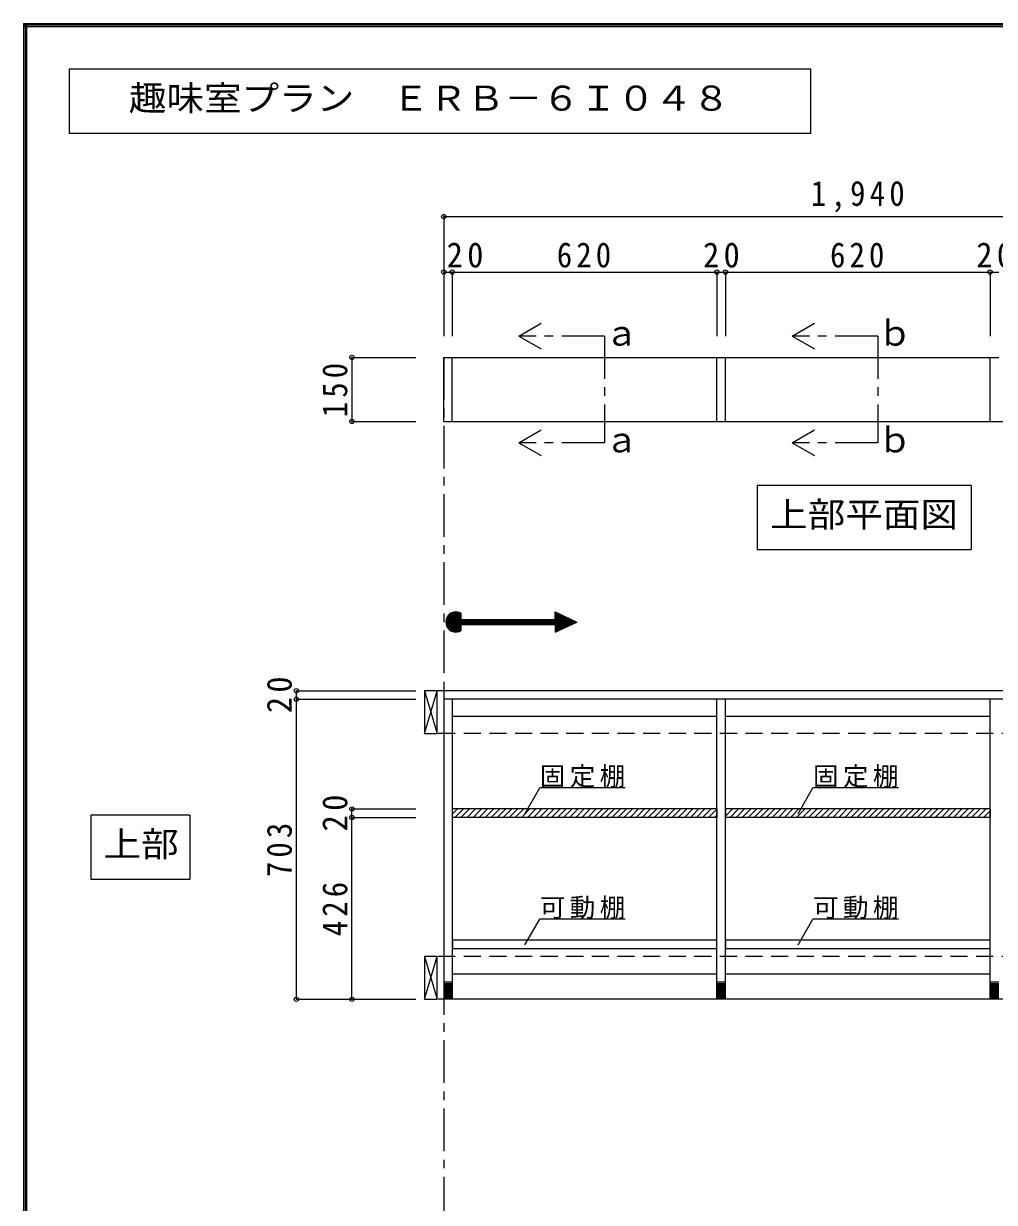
# Model space of a CAD drawing. Units: millimetres at full size, sheet at 1:20; some dimension numbers follow another scale. Extents: x -3922 to 3878, y -2932 to 2722.
# Drawn here: x -3922 to -1648, y -40 to 2722 of the extents above; entities that cross this region are included whole.
import ezdxf
from ezdxf.enums import TextEntityAlignment as Align

# ---------------------------------------------------------------- set-up
doc = ezdxf.new("R2010")
doc.units = ezdxf.units.MM
doc.header["$LTSCALE"] = 20
doc.header["$PDMODE"] = 32
doc.header["$PDSIZE"] = 10
doc.linetypes.add('CHAIN1', pattern=[8, 5, -1, 1, -1])
doc.linetypes.add('DASHED2', pattern=[3, 2, -1])
for name, color, linetype in [('0-2_本体', 2, 'Continuous'), ('0-3_固定棚', 3, 'Continuous'), ('0-4_可動棚', 3, 'Continuous'), ('0-5', 4, 'Continuous'), ('0-7_桟木・巾木', 2, 'Continuous'), ('0-8_引き出し', 3, 'Continuous'), ('0-A_文字', 7, 'Continuous'), ('0-B_寸法', 7, 'Continuous'), ('0-C_ハッチ', 4, 'Continuous'), ('F-1_枠', 6, 'Continuous')]:
    doc.layers.add(name, color=color, linetype=linetype)
doc.styles.add('ＭＳ ゴシック', font='')
doc.styles.get('ＭＳ ゴシック').set_extended_font_data('MS Gothic')

# ---------------------------------------------------------------- blocks, each defined once
blk = doc.blocks.new('R40')
at = {"layer": '0-5', "color": 3}
for p, q in [((10, 18.67), (-10, 18.67)), ((-10, 16), (10, 16)), ((-10, 13.33), (10, 13.33)), ((-10, 10.67), (10, 10.67)), ((-10, 8), (10, 8)), ((-10, 5.33), (10, 5.33)), ((-10, 2.67), (10, 2.67)), ((-10, 0), (10, 0)), ((-10, -2.67), (10, -2.67)), ((-10, -5.33), (10, -5.33)), ((-10, -8), (10, -8)), ((-10, -10.67), (10, -10.67)), ((-10, -13.33), (10, -13.33)), ((-10, -16), (10, -16)), ((-10, -18.67), (10, -18.67))]:
    blk.add_line(p, q, dxfattribs=at)

msp = doc.modelspace()

# ---------------------------------------------------------------- linework, layer by layer
at = {"layer": '0-2_本体'}
for p, q in [((-2937.87, 1940.05), (-2917.87, 1940.05)), ((-2937.87, 1790.05), (-2937.87, 1940.05)), ((-2297.87, 1940.05), (-2277.87, 1940.05)), ((-2297.87, 1790.05), (-2297.87, 1940.05)), ((-2277.87, 1790.05), (-2277.87, 1940.05)), ((-1657.87, 1940.05), (-1637.87, 1940.05)), ((-1657.87, 1790.05), (-1657.87, 1940.05)), ((-2297.87, 1790.05), (-2277.87, 1790.05)), ((-1657.87, 1790.05), (-1637.87, 1790.05))]:
    msp.add_line(p, q, dxfattribs=at)
at = {"layer": '0-2_本体', "color": 3}
for p, q in [((-2937.87, 1790.05), (-997.87, 1790.05)), ((-997.87, 1159.05), (-2952.87, 1159.05)), ((-2937.87, 1159.05), (-2937.87, 436.05)), ((-997.87, 1139.05), (-2937.87, 1139.05)), ((-2917.87, 1139.05), (-2917.87, 436.05)), ((-2297.87, 436.05), (-2297.87, 1139.05)), ((-2277.87, 436.05), (-2277.87, 1139.05)), ((-1657.87, 436.05), (-1657.87, 1139.05)), ((-997.87, 436.05), (-2937.87, 436.05))]:
    msp.add_line(p, q, dxfattribs=at)
at = {"layer": '0-2_本体'}
msp.add_lwpolyline([(-2937.87, 1790.05), (-2917.87, 1790.05), (-2917.87, 1940.05)], dxfattribs=at)
at = {"layer": '0-3_固定棚'}
for p, q in [((-2917.87, 1940.05), (-2297.87, 1940.05)), ((-2917.87, 882.05), (-2917.87, 862.05)), ((-2297.87, 882.05), (-2917.87, 882.05)), ((-2297.87, 862.05), (-2917.87, 862.05)), ((-2297.87, 882.05), (-2297.87, 862.05)), ((-2277.87, 882.05), (-2277.87, 862.05)), ((-1657.87, 882.05), (-2277.87, 882.05)), ((-1657.87, 862.05), (-2277.87, 862.05)), ((-1657.87, 882.05), (-1657.87, 862.05))]:
    msp.add_line(p, q, dxfattribs=at)
at = {"layer": '0-4_可動棚'}
for p, q in [((-2277.87, 1940.05), (-1657.87, 1940.05)), ((-2916.87, 554.55), (-2916.87, 574.55)), ((-2298.87, 574.55), (-2916.87, 574.55)), ((-2298.87, 554.55), (-2916.87, 554.55)), ((-2298.87, 574.55), (-2298.87, 554.55)), ((-2276.87, 554.55), (-2276.87, 574.55)), ((-1658.87, 574.55), (-2276.87, 574.55)), ((-1658.87, 554.55), (-2276.87, 554.55)), ((-1658.87, 574.55), (-1658.87, 554.55))]:
    msp.add_line(p, q, dxfattribs=at)
at = {"layer": '0-7_桟木・巾木', "color": 7}
for p, q in [((-2297.87, 1099.05), (-2917.87, 1099.05)), ((-1657.87, 1099.05), (-2277.87, 1099.05)), ((-2917.87, 496.05), (-2297.87, 496.05)), ((-2277.87, 496.05), (-1657.87, 496.05))]:
    msp.add_line(p, q, dxfattribs=at)
at = {"layer": '0-8_引き出し'}
for p, q in [((-2982.87, 1159.05), (-2982.87, 1059.05)), ((-2952.87, 1159.05), (-2982.87, 1159.05)), ((-2952.87, 1059.05), (-2952.87, 1159.05)), ((-2982.87, 1059.05), (-2952.87, 1059.05)), ((-2982.87, 536.05), (-2982.87, 436.05)), ((-2952.87, 536.05), (-2982.87, 536.05)), ((-2952.87, 436.05), (-2952.87, 536.05)), ((-2982.87, 436.05), (-2952.87, 436.05))]:
    msp.add_line(p, q, dxfattribs=at)
at = {"layer": '0-8_引き出し', "color": 7}
for p, q in [((-2982.87, 1059.05), (-2952.87, 1159.05)), ((-2982.87, 1159.05), (-2952.87, 1059.05)), ((-2982.87, 436.05), (-2952.87, 536.05)), ((-2982.87, 536.05), (-2952.87, 436.05))]:
    msp.add_line(p, q, dxfattribs=at)
at = {"layer": '0-A_文字'}
for p, q in [((-3815.36, 2615.63), (-3815.36, 2465.63)), ((-2078.28, 2615.63), (-3815.36, 2615.63)), ((-2078.28, 2465.63), (-2078.28, 2615.63)), ((-3815.36, 2465.63), (-2078.28, 2465.63)), ((-2761.53, 1990.05), (-2709.56, 2020.05)), ((-2121.3, 1990.05), (-2069.33, 2020.05)), ((-2761.53, 1990.05), (-2709.56, 1960.05)), ((-2121.3, 1990.05), (-2069.33, 1960.05)), ((-2761.53, 1740.05), (-2709.56, 1770.05)), ((-2121.3, 1740.05), (-2069.33, 1770.05)), ((-2761.53, 1740.05), (-2709.56, 1710.05)), ((-2121.3, 1740.05), (-2069.33, 1710.05)), ((-1702.27, 1640.05), (-2203.27, 1640.05)), ((-2203.27, 1640.05), (-2203.27, 1490.05)), ((-1702.27, 1640.05), (-1702.27, 1490.05)), ((-2203.27, 1490.05), (-1702.27, 1490.05)), ((-2932.86, 1319.7), (-2908.91, 1343.66)), ((-2932.72, 1322.67), (-2911.88, 1343.51)), ((-2932.68, 1317.06), (-2906.26, 1343.47)), ((-2932.24, 1314.66), (-2903.87, 1343.04)), ((-2932.06, 1326.16), (-2915.36, 1342.86)), ((-2931.61, 1312.46), (-2901.67, 1342.41)), ((-2930.82, 1310.43), (-2899.64, 1341.61)), ((-2930.3, 1330.74), (-2919.95, 1341.1)), ((-2929.87, 1308.55), (-2897.75, 1340.67)), ((-2928.8, 1306.8), (-2897.45, 1338.14)), ((-2927.59, 1305.17), (-2897.45, 1335.31)), ((-2926.26, 1303.67), (-2897.45, 1332.49)), ((-2924.82, 1302.29), (-2897.45, 1329.66)), ((-2923.25, 1301.03), (-2897.45, 1326.83)), ((-2921.55, 1299.89), (-2895.5, 1325.95)), ((-2919.73, 1298.89), (-2892.68, 1325.95)), ((-2917.77, 1298.03), (-2889.85, 1325.95)), ((-2915.65, 1297.32), (-2887.02, 1325.95)), ((-2895.98, 1314.15), (-2884.19, 1325.95)), ((-2893.16, 1314.15), (-2881.36, 1325.95)), ((-2890.33, 1314.15), (-2878.53, 1325.95)), ((-2887.5, 1314.15), (-2875.71, 1325.95)), ((-2884.67, 1314.15), (-2872.88, 1325.95)), ((-2881.84, 1314.15), (-2870.05, 1325.95)), ((-2879.01, 1314.15), (-2867.22, 1325.95)), ((-2876.19, 1314.15), (-2864.39, 1325.95)), ((-2873.36, 1314.15), (-2861.56, 1325.95)), ((-2870.53, 1314.15), (-2858.73, 1325.95)), ((-2867.7, 1314.15), (-2855.91, 1325.95)), ((-2864.87, 1314.15), (-2853.08, 1325.95)), ((-2862.04, 1314.15), (-2850.25, 1325.95)), ((-2859.21, 1314.15), (-2847.42, 1325.95)), ((-2856.39, 1314.15), (-2844.59, 1325.95)), ((-2853.56, 1314.15), (-2841.76, 1325.95)), ((-2850.73, 1314.15), (-2838.94, 1325.95)), ((-2847.9, 1314.15), (-2836.11, 1325.95)), ((-2845.07, 1314.15), (-2833.28, 1325.95)), ((-2842.24, 1314.15), (-2830.45, 1325.95)), ((-2839.42, 1314.15), (-2827.62, 1325.95)), ((-2836.59, 1314.15), (-2824.79, 1325.95)), ((-2833.76, 1314.15), (-2821.97, 1325.95)), ((-2830.93, 1314.15), (-2819.14, 1325.95)), ((-2828.1, 1314.15), (-2816.31, 1325.95)), ((-2825.27, 1314.15), (-2813.48, 1325.95)), ((-2822.45, 1314.15), (-2810.65, 1325.95)), ((-2819.62, 1314.15), (-2807.82, 1325.95)), ((-2816.79, 1314.15), (-2804.99, 1325.95)), ((-2813.96, 1314.15), (-2802.17, 1325.95)), ((-2811.13, 1314.15), (-2799.34, 1325.95)), ((-2808.3, 1314.15), (-2796.51, 1325.95)), ((-2805.47, 1314.15), (-2793.68, 1325.95)), ((-2802.65, 1314.15), (-2790.85, 1325.95)), ((-2799.82, 1314.15), (-2788.02, 1325.95)), ((-2796.99, 1314.15), (-2785.2, 1325.95)), ((-2794.16, 1314.15), (-2782.37, 1325.95)), ((-2791.33, 1314.15), (-2779.54, 1325.95)), ((-2788.5, 1314.15), (-2776.71, 1325.95)), ((-2785.68, 1314.15), (-2773.88, 1325.95)), ((-2782.85, 1314.15), (-2771.05, 1325.95)), ((-2780.02, 1314.15), (-2768.22, 1325.95)), ((-2777.19, 1314.15), (-2765.4, 1325.95)), ((-2774.36, 1314.15), (-2762.57, 1325.95)), ((-2771.53, 1314.15), (-2759.74, 1325.95)), ((-2768.71, 1314.15), (-2756.91, 1325.95)), ((-2765.88, 1314.15), (-2754.08, 1325.95)), ((-2763.05, 1314.15), (-2751.25, 1325.95)), ((-2760.22, 1314.15), (-2748.43, 1325.95)), ((-2757.39, 1314.15), (-2745.6, 1325.95)), ((-2754.56, 1314.15), (-2742.77, 1325.95)), ((-2751.73, 1314.15), (-2739.94, 1325.95)), ((-2748.91, 1314.15), (-2737.11, 1325.95)), ((-2746.08, 1314.15), (-2734.28, 1325.95)), ((-2743.25, 1314.15), (-2731.46, 1325.95)), ((-2740.42, 1314.15), (-2728.63, 1325.95)), ((-2737.59, 1314.15), (-2725.8, 1325.95)), ((-2734.76, 1314.15), (-2722.97, 1325.95)), ((-2731.94, 1314.15), (-2720.14, 1325.95)), ((-2729.11, 1314.15), (-2717.31, 1325.95)), ((-2726.28, 1314.15), (-2714.48, 1325.95)), ((-2723.45, 1314.15), (-2711.66, 1325.95)), ((-2720.62, 1314.15), (-2708.83, 1325.95)), ((-2717.79, 1314.15), (-2706, 1325.95)), ((-2714.97, 1314.15), (-2703.17, 1325.95)), ((-2712.14, 1314.15), (-2700.34, 1325.95)), ((-2709.31, 1314.15), (-2697.51, 1325.95)), ((-2706.48, 1314.15), (-2694.69, 1325.95)), ((-2703.65, 1314.15), (-2691.86, 1325.95)), ((-2700.82, 1314.15), (-2689.03, 1325.95)), ((-2697.99, 1314.15), (-2686.2, 1325.95)), ((-2695.17, 1314.15), (-2683.37, 1325.95)), ((-2692.34, 1314.15), (-2680.54, 1325.95)), ((-2689.51, 1314.15), (-2677.72, 1325.95)), ((-2686.68, 1314.15), (-2663.45, 1337.38)), ((-2683.85, 1314.15), (-2661.52, 1336.48)), ((-2681.02, 1314.15), (-2659.59, 1335.59)), ((-2678.2, 1314.15), (-2657.66, 1334.69)), ((-2676.96, 1343.66), (-2626.15, 1320.05)), ((-2676.96, 1325.95), (-2676.96, 1343.66)), ((-2676.96, 1340.84), (-2675.04, 1342.76)), ((-2676.96, 1338.01), (-2673.11, 1341.87)), ((-2676.96, 1335.18), (-2671.18, 1340.97)), ((-2676.96, 1332.35), (-2669.24, 1340.07)), ((-2676.96, 1329.53), (-2667.31, 1339.18)), ((-2676.96, 1326.7), (-2665.38, 1338.28)), ((-2676.96, 1312.56), (-2655.73, 1333.79)), ((-2676.96, 1309.73), (-2653.8, 1332.9)), ((-2676.96, 1306.9), (-2651.86, 1332)), ((-2676.96, 1304.07), (-2649.93, 1331.1)), ((-2676.96, 1301.24), (-2648, 1330.2)), ((-2676.96, 1298.41), (-2646.07, 1329.31)), ((-2675.37, 1297.18), (-2644.14, 1328.41)), ((-2670.09, 1299.63), (-2642.21, 1327.51)), ((-2664.8, 1302.09), (-2640.28, 1326.61)), ((-2913.34, 1296.79), (-2897.45, 1312.69)), ((-2910.82, 1296.49), (-2897.45, 1309.86)), ((-2908.01, 1296.47), (-2897.45, 1307.03)), ((-2904.79, 1296.86), (-2897.45, 1304.2)), ((-2900.83, 1297.99), (-2897.45, 1301.37)), ((-2897.45, 1314.15), (-2897.45, 1299.6)), ((-2897.45, 1314.15), (-2676.96, 1314.15)), ((-2676.96, 1296.44), (-2626.15, 1320.05)), ((-2676.96, 1314.15), (-2676.96, 1296.44)), ((-2659.52, 1304.54), (-2638.35, 1325.72)), ((-2654.24, 1307), (-2636.41, 1324.82)), ((-2648.96, 1309.45), (-2634.48, 1323.92)), ((-2643.67, 1311.91), (-2632.55, 1323.03)), ((-2638.39, 1314.36), (-2630.62, 1322.13)), ((-2633.11, 1316.81), (-2628.69, 1321.23)), ((-2627.82, 1319.27), (-2626.76, 1320.33)), ((-2747.96, 870.99), (-2712.94, 931.64)), ((-2512.94, 931.64), (-2712.94, 931.64)), ((-2107.96, 870.99), (-2072.94, 931.64)), ((-1872.94, 931.64), (-2072.94, 931.64)), ((-3764.69, 867.74), (-3764.69, 717.74)), ((-3532.87, 867.74), (-3764.69, 867.74)), ((-3532.87, 867.74), (-3532.87, 717.74)), ((-3764.69, 717.74), (-3532.87, 717.74)), ((-2747.96, 563.49), (-2712.94, 624.14)), ((-2512.94, 624.14), (-2712.94, 624.14)), ((-2107.96, 563.49), (-2072.94, 624.14)), ((-1872.94, 624.14), (-2072.94, 624.14))]:
    msp.add_line(p, q, dxfattribs=at)
at = {"layer": '0-A_文字', "linetype": 'CHAIN1'}
for p, q in [((-2561.53, 1990.05), (-2761.53, 1990.05)), ((-2561.53, 1990.05), (-2561.53, 1740.05)), ((-1921.3, 1990.05), (-2121.3, 1990.05)), ((-1921.3, 1990.05), (-1921.3, 1740.05)), ((-2937.87, 1940.05), (-2937.87, -1957.71)), ((-2561.53, 1740.05), (-2761.53, 1740.05)), ((-1921.3, 1740.05), (-2121.3, 1740.05))]:
    msp.add_line(p, q, dxfattribs=at)
at = {"layer": '0-A_文字'}
msp.add_lwpolyline([(-2897.45, 1340.5), (-2897.45, 1325.95), (-2676.96, 1325.95)], dxfattribs=at)
msp.add_arc((-2909.25, 1320.05), 23.61, 60, 300, dxfattribs=at)
at = {"layer": '0-B_寸法', "color": 4}
for p, q in [((-2937.87, 2270.05), (-2937.87, 1990.05)), ((-2937.87, 2270.05), (-2937.87, 1990.05)), ((-2937.87, 2270.05), (-997.87, 2270.05)), ((-2937.87, 2140.05), (-2917.87, 2140.05)), ((-2937.87, 2140.05), (-2937.87, 1990.05)), ((-2917.87, 2140.05), (-2917.87, 1990.05)), ((-2917.87, 2140.05), (-2297.87, 2140.05)), ((-2297.87, 2140.05), (-2297.87, 1990.05)), ((-2297.87, 2140.05), (-2277.87, 2140.05)), ((-2277.87, 2140.05), (-2277.87, 1990.05)), ((-2277.87, 2140.05), (-1657.87, 2140.05)), ((-1657.87, 2140.05), (-1657.87, 1990.05)), ((-1657.87, 2140.05), (-1637.87, 2140.05)), ((-3152.87, 1940.05), (-3002.87, 1940.05)), ((-3152.87, 1940.05), (-3152.87, 1790.05)), ((-3152.87, 1790.05), (-3002.87, 1790.05)), ((-3282.87, 1139.05), (-3282.87, 1159.05)), ((-3282.87, 1159.05), (-3002.87, 1159.05)), ((-3282.87, 436.05), (-3282.87, 1139.05)), ((-3282.87, 1139.05), (-3002.87, 1139.05)), ((-3152.87, 862.05), (-3152.87, 882.05)), ((-3152.87, 882.05), (-3002.87, 882.05)), ((-3152.87, 436.05), (-3152.87, 862.05)), ((-3152.87, 862.05), (-3002.87, 862.05)), ((-3282.87, 436.05), (-3002.87, 436.05)), ((-3152.87, 436.05), (-3002.87, 436.05))]:
    msp.add_line(p, q, dxfattribs=at)
at = {"layer": '0-B_寸法', "color": 4, "linetype": 'DASHED2'}
for p, q in [((3209.18, 1159.05), (-2952.87, 1159.05)), ((3209.18, 1059.05), (-2952.87, 1059.05)), ((3209.18, 536.05), (-2952.87, 536.05)), ((3209.18, 436.05), (-2952.87, 436.05))]:
    msp.add_line(p, q, dxfattribs=at)
at = {"layer": '0-B_寸法'}
for p in [(-2937.87, 2270.05), (-2937.87, 2140.05), (-2917.87, 2140.05), (-2297.87, 2140.05), (-2277.87, 2140.05), (-1657.87, 2140.05), (-3152.87, 1940.05), (-3152.87, 1790.05), (-3282.87, 1159.05), (-3282.87, 1139.05), (-3152.87, 882.05), (-3152.87, 862.05), (-3282.87, 436.05), (-3152.87, 436.05)]:
    msp.add_point(p, dxfattribs=at)
at = {"layer": '0-C_ハッチ'}
for p, q in [((-2917.87, 869.89), (-2905.71, 882.05)), ((-2911.56, 862.05), (-2891.56, 882.05)), ((-2897.42, 862.05), (-2877.42, 882.05)), ((-2883.28, 862.05), (-2863.28, 882.05)), ((-2869.14, 862.05), (-2849.14, 882.05)), ((-2855, 862.05), (-2835, 882.05)), ((-2840.85, 862.05), (-2820.85, 882.05)), ((-2826.71, 862.05), (-2806.71, 882.05)), ((-2812.57, 862.05), (-2792.57, 882.05)), ((-2798.43, 862.05), (-2778.43, 882.05)), ((-2784.28, 862.05), (-2764.28, 882.05)), ((-2770.14, 862.05), (-2750.14, 882.05)), ((-2756, 862.05), (-2736, 882.05)), ((-2741.86, 862.05), (-2721.86, 882.05)), ((-2727.72, 862.05), (-2707.72, 882.05)), ((-2713.57, 862.05), (-2693.57, 882.05)), ((-2699.43, 862.05), (-2679.43, 882.05)), ((-2685.29, 862.05), (-2665.29, 882.05)), ((-2671.15, 862.05), (-2651.15, 882.05)), ((-2657.01, 862.05), (-2637.01, 882.05)), ((-2642.86, 862.05), (-2622.86, 882.05)), ((-2628.72, 862.05), (-2608.72, 882.05)), ((-2614.58, 862.05), (-2594.58, 882.05)), ((-2600.44, 862.05), (-2580.44, 882.05)), ((-2586.29, 862.05), (-2566.29, 882.05)), ((-2572.15, 862.05), (-2552.15, 882.05)), ((-2558.01, 862.05), (-2538.01, 882.05)), ((-2543.87, 862.05), (-2523.87, 882.05)), ((-2529.73, 862.05), (-2509.73, 882.05)), ((-2515.58, 862.05), (-2495.58, 882.05)), ((-2501.44, 862.05), (-2481.44, 882.05)), ((-2487.3, 862.05), (-2467.3, 882.05)), ((-2473.16, 862.05), (-2453.16, 882.05)), ((-2459.02, 862.05), (-2439.02, 882.05)), ((-2444.87, 862.05), (-2424.87, 882.05)), ((-2430.73, 862.05), (-2410.73, 882.05)), ((-2416.59, 862.05), (-2396.59, 882.05)), ((-2402.45, 862.05), (-2382.45, 882.05)), ((-2388.3, 862.05), (-2368.3, 882.05)), ((-2374.16, 862.05), (-2354.16, 882.05)), ((-2360.02, 862.05), (-2340.02, 882.05)), ((-2345.88, 862.05), (-2325.88, 882.05)), ((-2331.74, 862.05), (-2311.74, 882.05)), ((-2317.59, 862.05), (-2297.87, 881.78)), ((-2303.45, 862.05), (-2297.87, 867.64)), ((-2277.87, 879.6), (-2275.41, 882.05)), ((-2277.87, 865.45), (-2261.27, 882.05)), ((-2267.13, 862.05), (-2247.13, 882.05)), ((-2252.99, 862.05), (-2232.99, 882.05)), ((-2238.84, 862.05), (-2218.84, 882.05)), ((-2224.7, 862.05), (-2204.7, 882.05)), ((-2210.56, 862.05), (-2190.56, 882.05)), ((-2196.42, 862.05), (-2176.42, 882.05)), ((-2182.27, 862.05), (-2162.27, 882.05)), ((-2168.13, 862.05), (-2148.13, 882.05)), ((-2153.99, 862.05), (-2133.99, 882.05)), ((-2139.85, 862.05), (-2119.85, 882.05)), ((-2125.71, 862.05), (-2105.71, 882.05)), ((-2111.56, 862.05), (-2091.56, 882.05)), ((-2097.42, 862.05), (-2077.42, 882.05)), ((-2083.28, 862.05), (-2063.28, 882.05)), ((-2069.14, 862.05), (-2049.14, 882.05)), ((-2055, 862.05), (-2035, 882.05)), ((-2040.85, 862.05), (-2020.85, 882.05)), ((-2026.71, 862.05), (-2006.71, 882.05)), ((-2012.57, 862.05), (-1992.57, 882.05)), ((-1998.43, 862.05), (-1978.43, 882.05)), ((-1984.28, 862.05), (-1964.28, 882.05)), ((-1970.14, 862.05), (-1950.14, 882.05)), ((-1956, 862.05), (-1936, 882.05)), ((-1941.86, 862.05), (-1921.86, 882.05)), ((-1927.72, 862.05), (-1907.72, 882.05)), ((-1913.57, 862.05), (-1893.57, 882.05)), ((-1899.43, 862.05), (-1879.43, 882.05)), ((-1885.29, 862.05), (-1865.29, 882.05)), ((-1871.15, 862.05), (-1851.15, 882.05)), ((-1857.01, 862.05), (-1837.01, 882.05)), ((-1842.86, 862.05), (-1822.86, 882.05)), ((-1828.72, 862.05), (-1808.72, 882.05)), ((-1814.58, 862.05), (-1794.58, 882.05)), ((-1800.44, 862.05), (-1780.44, 882.05)), ((-1786.29, 862.05), (-1766.29, 882.05)), ((-1772.15, 862.05), (-1752.15, 882.05)), ((-1758.01, 862.05), (-1738.01, 882.05)), ((-1743.87, 862.05), (-1723.87, 882.05)), ((-1729.73, 862.05), (-1709.73, 882.05)), ((-1715.58, 862.05), (-1695.58, 882.05)), ((-1701.44, 862.05), (-1681.44, 882.05)), ((-1687.3, 862.05), (-1667.3, 882.05)), ((-1673.16, 862.05), (-1657.87, 877.34)), ((-1659.02, 862.05), (-1657.87, 863.2))]:
    msp.add_line(p, q, dxfattribs=at)
at = {"layer": 'F-1_枠'}
for p, q in [((-3922.03, 2722.29), (-3922.03, -2864.37)), ((-3922.03, 2722.29), (3877.97, 2722.29)), ((-3922.03, 2718.96), (3877.97, 2718.96)), ((-3922.03, 2715.63), (3877.97, 2715.63)), ((-3918.7, 2722.29), (-3918.7, -2864.37)), ((-3915.36, 2722.29), (-3915.36, -2864.37))]:
    msp.add_line(p, q, dxfattribs=at)

# ---------------------------------------------------------------- block references
at = {"layer": '0-5'}
for p in [(-2927.87, 457.38), (-2287.87, 457.38), (-1647.87, 457.38)]:
    msp.add_blockref('R40', p, dxfattribs=at)

# ---------------------------------------------------------------- texts
at = {"layer": '0-A_文字', "style": 'ＭＳ ゴシック', "width": 1.1}
for s, p in [('趣味室プラン\u3000ＥＲＢ－６Ｉ０４８', (-3675.36, 2500.63)), ('上部平面図', (-2173.27, 1525.05)), ('上部', (-3734.69, 752.74))]:
    msp.add_text(s, height=58.65, dxfattribs=at).set_placement(p, align=Align.BOTTOM_LEFT)
at = {"layer": '0-A_文字', "style": 'ＭＳ ゴシック'}
for s, p in [('ｂ', (-1921.3, 1950.05)), ('ａ', (-2561.53, 1950.05)), ('ｂ', (-1921.3, 1700.05)), ('ａ', (-2561.53, 1700.05))]:
    msp.add_text(s, height=58.65, dxfattribs=at).set_placement(p, align=Align.BOTTOM_LEFT)
at = {"layer": '0-A_文字', "char_height": 43.99, "attachment_point": 7, "style": 'ＭＳ ゴシック'}
for s, insert in [('\\T1.17;固定棚', (-2712.94, 931.64)), ('\\T1.17;固定棚', (-2072.94, 931.64)), ('\\T1.17;可動棚', (-2712.94, 624.14)), ('\\T1.17;可動棚', (-2072.94, 624.14))]:
    msp.add_mtext(s, dxfattribs=dict(at, insert=insert))
at = {"layer": '0-B_寸法', "char_height": 58.65, "attachment_point": 7, "style": 'ＭＳ ゴシック'}
for s, insert in [('\\T1.28;\\W0.9;1,940', (-2077.87, 2280.05)), ('\\T1.27;\\W0.95;20', (-2930.94, 2150.05)), ('\\T1.27;\\W0.9;620', (-2672.87, 2150.05)), ('\\T1.27;\\W0.95;20', (-2330.37, 2150.05)), ('\\T1.27;\\W0.9;620', (-2032.87, 2150.05)), ('\\T1.27;\\W0.95;20', (-1690.37, 2150.05))]:
    msp.add_mtext(s, dxfattribs=dict(at, insert=insert))
at = {"layer": '0-B_寸法', "char_height": 58.65, "attachment_point": 7, "rotation": 90, "style": 'ＭＳ ゴシック'}
for s, insert in [('\\T1.27;\\W0.9;150', (-3162.87, 1800.05)), ('\\T1.27;\\W0.95;20', (-3292.87, 1106.55)), ('\\T1.27;\\W0.95;20', (-3162.87, 829.55)), ('\\T1.27;\\W0.9;703', (-3292.87, 722.55)), ('\\T1.27;\\W0.9;426', (-3162.87, 584.05))]:
    msp.add_mtext(s, dxfattribs=dict(at, insert=insert))

doc.saveas('drawing.dxf')
